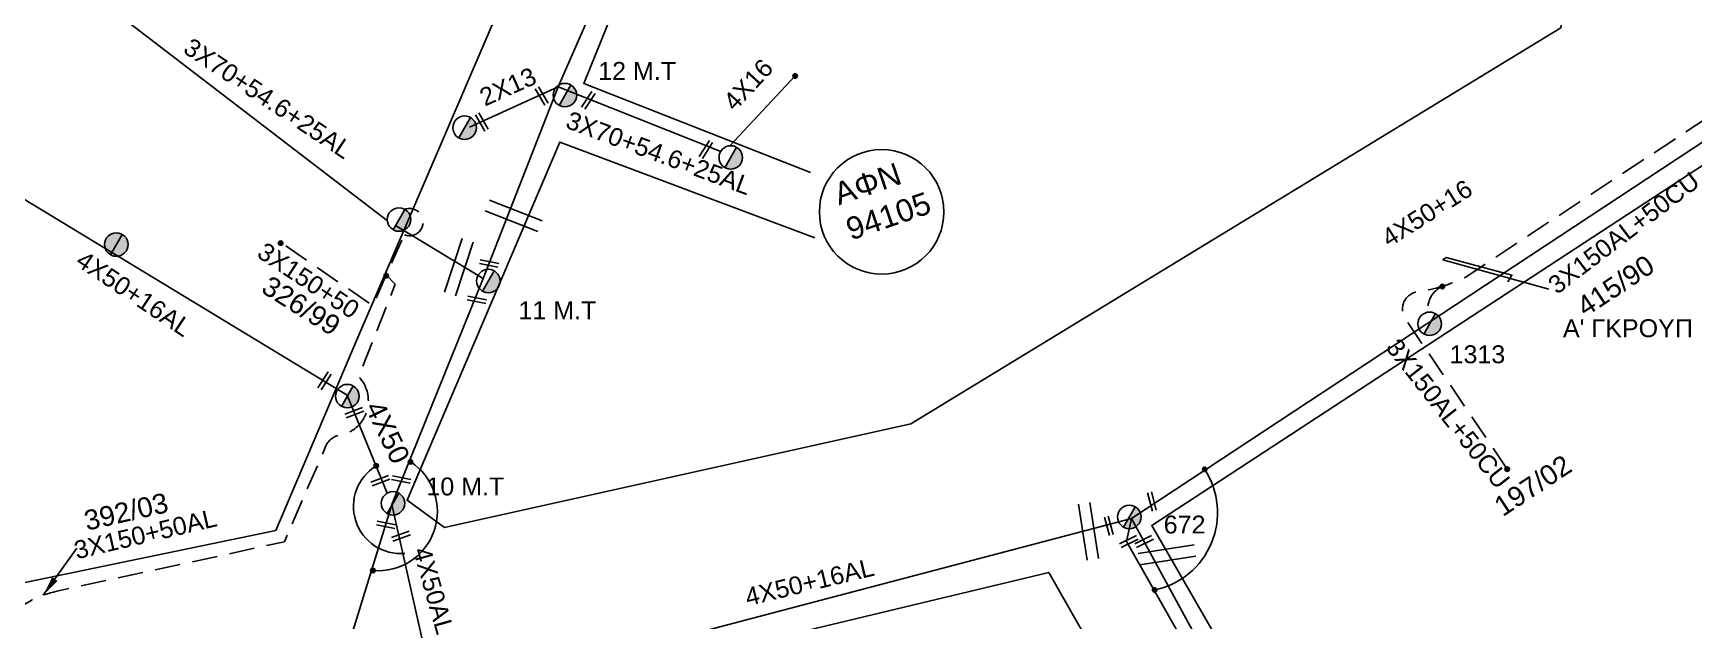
# Model space of a CAD drawing. Header units: millimetres. Extents: x 5010 to 7184, y -101 to 935.
# Drawn here: x 6650.5 to 6817.3, y 642.3 to 701.3 of the extents above; entities that cross this region are included whole.
import ezdxf
from ezdxf.enums import TextEntityAlignment as Align

# ---------------------------------------------------------------- set-up
doc = ezdxf.new("R2010")
doc.units = ezdxf.units.MM
doc.linetypes.add('DASHED', pattern=[19.05, 12.7, -6.35])
for name, color, linetype in [('Άγνωστα', 7, 'Continuous'), ('Γέφυρες Εναερίου Δικτύου', 7, 'Continuous'), ('Γυμνά εναέρια ΧΤ (1Φ)   2x16AL', 7, 'Continuous'), ('Γυμνά εναέρια ΧΤ (3Φ)   4x50AL', 7, 'Continuous'), ('Γυμνά εναέρια ΧΤ και ΦΟΠ (3Φ)   4x50+16AL', 7, 'Continuous'), ('Επιγραφές - Σχήματα', 7, 'Continuous'), ('Καλώδια ΧΤ   3x150+50AL', 7, 'DASHED'), ('Καλώδια ΧΤ   3x150AL+50CU', 7, 'DASHED'), ('Μηχανική τομή', 7, 'Continuous'), ('Στύλος Ξύλινος', 7, 'Continuous'), ('Στύλος Ξύλινος @ 1', 7, 'Continuous'), ('Στύλος ΦΜ', 7, 'Continuous'), ('Στύλος ΦΜ @ 1', 7, 'Continuous'), ('Συνδέσεις', 7, 'Continuous'), ('Συνεστραμμένα ΧΤ   3x70+54.6+25AL', 7, 'SYN_LINE'), ('Τομή', 7, 'Continuous'), ('Υπόβαθρο ΔΕΗ', 7, 'Continuous')]:
    doc.layers.add(name, color=color, linetype=linetype)
doc.styles.get("Standard").update_dxf_attribs({"font": 'arial.ttf'})
doc.linetypes.add('SYN_LINE', pattern='A,0.5,-0.0001,["/\\/\\/\\/",Standard,S=0.1,R=0,X=0,Y=-0.05],-0.25', length=0.7501)
doc.dimstyles.new('ISO-25', dxfattribs={"dimtxt": 2.5, "dimasz": 2.5, "dimexe": 1.25, "dimexo": 0.625, "dimtad": 1, "dimtxsty": 'Standard', "dimcen": 2.5, "dimaunit": 2, "dimazin": 0, "dimtfac": 1, "dimtmove": 0, "dimatfit": 3, "dimfxl": 1, "dimarcsym": 0})

# ---------------------------------------------------------------- blocks, each defined once
blk = doc.blocks.new('ΥΠΑΡΧΩΝ ΤΣΙΜΕΝΤΕΝΙΟΣ ΣΤΥΛΟΣ')
at = {"layer": 'Στύλος ΦΜ'}
blk.add_hatch(color=256, dxfattribs=at).paths.add_polyline_path([(-1.29, -2.28, 0.574793), (2.62, 0, 0.268822), (1.3, 2.27)])
blk.add_line((-1.29, -2.28), (1.3, 2.27), dxfattribs=at)
blk.add_circle((0, 0), 2.62, dxfattribs=at)
at = {"layer": 'Στύλος ΦΜ', "flags": 4}
for tag, p in [('ΑΡΙΘΜΟΣ', (-4.68, 8.05)), ('ΤΥΠΟΣ', (-4.91, 3.03))]:
    blk.add_attdef(tag, p, '', height=4, dxfattribs=at)
blk = doc.blocks.new('ΤΟΜΗ')
at = {"layer": 'Τομή', "ltscale": 40}
for p, q in [((-5.68, 0), (5.68, 0)), ((5.68, -2.33), (-5.68, -2.33))]:
    blk.add_line(p, q, dxfattribs=at)
blk = doc.blocks.new('ΥΠΑΡΧΩΝ ΞΥΛΙΝΟΣ ΣΤΥΛΟΣ')
at = {"layer": 'Στύλος Ξύλινος'}
h = blk.add_hatch(color=7, dxfattribs=at)
h.paths.add_polyline_path([(-2.62, 0, 0.270008), (-1.29, -2.28), (1.3, 2.27, 0.576266)])
h.paths.add_polyline_path([(-1.29, -2.28, 0.574793), (2.62, 0, 0.268822), (1.3, 2.27)])
at = {"layer": 'Στύλος Ξύλινος', "color": 7}
blk.add_line((-1.29, -2.28), (1.3, 2.27), dxfattribs=at)
blk.add_circle((0, 0), 2.62, dxfattribs=at)
at = {"layer": 'Στύλος Ξύλινος', "flags": 4}
for tag, p in [('ΑΡΙΘΜΟΣ', (-4.91, 8.6)), ('ΤΥΠΟΣ', (-4.85, 3.39))]:
    blk.add_attdef(tag, p, '', height=4, dxfattribs=at)
blk = doc.blocks.new('ΜΗΧΑΝΙΚΗ ΤΟΜΗ')
at = {"layer": 'Μηχανική τομή', "ltscale": 40}
for p, q in [((-1.89, 0.78), (1.89, 0.78)), ((1.89, 0), (-1.89, 0))]:
    blk.add_line(p, q, dxfattribs=at)
blk = doc.blocks.new('_ΣΥΝΔΕΣΗ')
at = {"layer": 'Συνδέσεις', "linetype": 'SYN_LINE', "ltscale": 40}
blk.add_hatch(color=256, dxfattribs=at).paths.add_polyline_path([(0.5, -0.01, 1), (-0.5, -0.01, 1)])
at = {"layer": 'Συνδέσεις'}
blk.add_circle((0, -0.01), 0.5, dxfattribs=at)

msp = doc.modelspace()

# ---------------------------------------------------------------- linework, layer by layer
at = {"layer": 'Άγνωστα'}
msp.add_circle((6735.71, 683.33), 6.25, dxfattribs=at)
at = {"layer": 'Γέφυρες Εναερίου Δικτύου', "color": 27, "flags": 128}
msp.add_lwpolyline([(6711.27, 714.27), (6703.24, 695.9), (6695.7, 676.63)], dxfattribs=at)
at = {"layer": 'Γέφυρες Εναερίου Δικτύου', "color": 173, "flags": 128}
msp.add_lwpolyline([(6676.53, 621.45), (6686.52, 653.95), (6695.7, 676.63)], dxfattribs=at)
at = {"layer": 'Γυμνά εναέρια ΧΤ (1Φ)   2x16AL', "color": 27, "flags": 128}
msp.add_lwpolyline([(6703.24, 695.9), (6694.33, 691.85)], dxfattribs=at)
at = {"layer": 'Γυμνά εναέρια ΧΤ (3Φ)   4x50AL', "color": 62, "flags": 128}
for points in [[(6682.03, 664.93), (6686.06, 655.09)], [(6686.52, 653.95), (6690.99, 634.17)]]:
    msp.add_lwpolyline(points, dxfattribs=at)
at = {"layer": 'Γυμνά εναέρια ΧΤ και ΦΟΠ (3Φ)   4x50+16AL', "color": 62, "flags": 128}
for points in [[(6634.13, 693.98), (6682.03, 664.93)], [(6690.99, 634.17), (6760.79, 652.56)]]:
    msp.add_lwpolyline(points, dxfattribs=at)
at = {"layer": 'Γυμνά εναέρια ΧΤ και ΦΟΠ (3Φ)   4x50+16AL', "color": 173, "flags": 128}
msp.add_lwpolyline([(6760.79, 652.56), (6824.53, 694.53)], dxfattribs=at)
at = {"layer": 'Επιγραφές - Σχήματα', "linetype": 'Continuous', "ltscale": 0.2}
msp.add_lwpolyline([(6802.69, 675.56), (6792.06, 678.52), (6792.38, 678.76), (6799, 676.98), (6798.59, 676.29)], dxfattribs=at)
for centre, radius, start, end in [((6687.43, 653.77), 4.75, 121.3897, 274.7849), ((6685.16, 653.25), 5.95, 264.9367, 56.8067), ((6761.51, 653.14), 7.93, 281.6053, 33.2781)]:
    msp.add_arc(centre, radius, start, end, dxfattribs=at)
at = {"layer": 'Καλώδια ΧΤ   3x150+50AL', "color": 30, "linetype": 'DASHED', "ltscale": 0.2, "flags": 128}
msp.add_lwpolyline([(6632.33, 628.21), (6635.61, 626.28), (6631.69, 641.78), (6625.07, 648.71), (6629.89, 655), (6645.31, 645.31, 0.829488), (6648.26, 642.93, -0.122972), (6652.89, 645.24), (6675.74, 650.21), (6679.92, 659.84, -0.290157), (6681.53, 660.93, 0.570341), (6683.2, 666.8), (6686.87, 676.07), (6685.96, 677.01), (6687.79, 681.03)], format="xyb", dxfattribs=at)
msp.add_lwpolyline([(6685.96, 677.01), (6684.63, 673.92), (6675.47, 680.18)], dxfattribs=at)
at = {"layer": 'Καλώδια ΧΤ   3x150+50AL', "color": 30, "linetype": 'DASHED', "ltscale": 0.2}
msp.add_arc((6688.3, 682.3), 1.37, 248.1885, 109.8971, dxfattribs=at)
at = {"layer": 'Καλώδια ΧΤ   3x150AL+50CU', "color": 173, "linetype": 'DASHED', "ltscale": 0.2, "flags": 128}
msp.add_lwpolyline([(6798.52, 657.51), (6788.31, 672.56, -0.558205), (6789.54, 675.32, 0.083571), (6794.35, 676.79), (6824.4, 696.6), (6824.84, 697.62, -0.310159), (6834.71, 697.68, 0.171124), (6839.5, 696.42), (6852.64, 695.65, -0.237871), (6857.96, 694.99, 0.02496), (6860.95, 693.2, 0.094654), (6863.64, 692.36), (6872.21, 690.68), (6869.78, 672.02)], format="xyb", dxfattribs=at)
at = {"layer": 'Καλώδια ΧΤ   3x150AL+50CU', "color": 173, "linetype": 'DASHED', "ltscale": 0.2}
msp.add_arc((6793, 673.61), 2.45, 113.8456, 188.1855, dxfattribs=at)
at = {"layer": 'Συνεστραμμένα ΧΤ   3x70+54.6+25AL', "color": 30, "linetype": 'SYN_LINE', "ltscale": 20, "flags": 128}
msp.add_lwpolyline([(6686.1, 682.43), (6659.2, 703.06), (6648.5, 707.05)], dxfattribs=at)
at = {"layer": 'Συνεστραμμένα ΧΤ   3x70+54.6+25AL', "color": 27, "linetype": 'SYN_LINE', "ltscale": 10, "flags": 128}
msp.add_lwpolyline([(6720.48, 689.97), (6727.03, 696.98)], dxfattribs=at)
at = {"layer": 'Συνεστραμμένα ΧΤ   3x70+54.6+25AL', "color": 27, "linetype": 'SYN_LINE', "ltscale": 20, "flags": 128}
msp.add_lwpolyline([(6703.24, 695.9), (6719.56, 689.4)], dxfattribs=at)
at = {"layer": 'Συνεστραμμένα ΧΤ   3x70+54.6+25AL', "color": 30, "linetype": 'SYN_LINE', "ltscale": 10, "flags": 128}
msp.add_lwpolyline([(6695.7, 676.63), (6686.9, 681.95)], dxfattribs=at)
at = {"layer": 'Συνεστραμμένα ΧΤ   3x70+54.6+25AL', "color": 173, "linetype": 'SYN_LINE', "ltscale": 20, "flags": 128}
msp.add_lwpolyline([(6786.6, 605.36), (6784.95, 606.05), (6777.73, 618.95), (6778.09, 620.79), (6776.65, 621.39), (6760.29, 650.25), (6760.79, 652.56)], dxfattribs=at)
at = {"layer": 'Συνεστραμμένα ΧΤ   3x70+54.6+25AL', "color": 6, "linetype": 'SYN_LINE', "ltscale": 15, "flags": 128}
msp.add_lwpolyline([(6760.79, 652.56), (6778.09, 620.79), (6786.65, 605.72)], dxfattribs=at)
at = {"layer": 'Υπόβαθρο ΔΕΗ', "flags": 128}
for points in [[(6588.36, 803.6), (6633.6, 768.35), (6662.2, 745.46), (6701.34, 713.12), (6682.8, 670.01), (6674.89, 651.35), (6649.23, 646.03), (6570.23, 702.17), (6543.17, 721.26), (6541.63, 730.52), (6558.88, 758.49), (6633.65, 708.05), (6638.63, 717.83), (6565.06, 767.8)], [(6588.36, 803.6), (6633.6, 768.35), (6662.2, 745.46), (6701.34, 713.12), (6682.8, 670.01), (6674.89, 651.35), (6649.23, 646.03), (6570.23, 702.17), (6543.17, 721.26), (6541.63, 730.52), (6558.88, 758.49), (6633.65, 708.05), (6638.63, 717.83), (6565.06, 767.8)], [(6680.7, 629.92), (6678.03, 622.51), (6699.7, 539.57), (6796.71, 558.1), (6799.67, 564.32), (6752.49, 647.14)], [(6680.7, 629.92), (6678.03, 622.51), (6699.7, 539.57), (6796.71, 558.1), (6799.67, 564.32), (6752.49, 647.14)]]:
    msp.add_lwpolyline(points, close=True, dxfattribs=at)
for points in [[(6746.49, 756.83), (6805.27, 710.77), (6803.91, 701.82), (6738.64, 662.05), (6691.81, 651.65), (6688.06, 654.38), (6703.41, 690.34), (6729, 680.71)], [(6746.49, 756.83), (6805.27, 710.77), (6803.91, 701.82), (6738.64, 662.05), (6691.81, 651.65), (6688.06, 654.38), (6703.41, 690.34), (6729, 680.71)], [(6728.57, 687.28), (6705.8, 696.23), (6712.28, 712.23), (6746.49, 756.83)], [(6728.57, 687.28), (6705.8, 696.23), (6712.28, 712.23), (6746.49, 756.83)], [(7037.42, 645.17), (6956.04, 666.74), (6897.35, 681.69), (6860.85, 690.93), (6825.4, 692.75), (6762.83, 651.85), (6808.17, 573.23), (6815.66, 561.04), (6925.37, 581.34), (6958.31, 586.87), (7002.61, 595.94), (7037.14, 601.99)], [(7037.42, 645.17), (6956.04, 666.74), (6897.35, 681.69), (6860.85, 690.93), (6825.4, 692.75), (6762.83, 651.85), (6808.17, 573.23), (6815.66, 561.04), (6925.37, 581.34), (6958.31, 586.87), (7002.61, 595.94), (7037.14, 601.99)]]:
    msp.add_lwpolyline(points, dxfattribs=at)

# ---------------------------------------------------------------- block references
at = {"layer": 'Μηχανική τομή'}
for p, xscale, yscale, zscale, rotation in [((6701.4, 694.87), 0.5000000000003377, 0.5000000000003377, 0.5000000000003377, 300.6923481326594), ((6706.42, 694.42), 0.5000000000003301, 0.5000000000003301, 0.5000000000003301, 57.30812533045598), ((6695.4, 692.26), 0.5000000000003377, 0.5000000000003377, 0.5000000000003377, 300.6923481326594), ((6718.23, 689.49), 0.5000000000003301, 0.5000000000003301, 0.5000000000003301, 57.30812533045598), ((6696.26, 677.96), 0.5000000000003019, 0.5000000000003019, 0.5000000000003019, 348.8584296430935), ((6695.03, 674.31), 0.5000000000003019, 0.5000000000003019, 0.5000000000003019, 348.8584296430935), ((6679.94, 666.25), 0.5000000000003301, 0.5000000000003301, 0.5000000000003301, 57.30812533045598), ((6682.83, 662.99), 0.5000000000003455, 0.5000000000003455, 0.5000000000003455, 19.91667185463837), ((6685.44, 656.16), 0.5000000000003455, 0.5000000000003455, 0.5000000000003455, 19.91667185463837), ((6687.44, 656.27), 0.5000000000003019, 0.5000000000003019, 0.5000000000003019, 348.8584296430935), ((6763.04, 654.3), 0.5000000000003978, 0.5000000000003978, 0.5000000000003978, 105.0150737377341), ((6685.92, 651.72), 0.5000000000003019, 0.5000000000003019, 0.5000000000003019, 348.8584296430935), ((6758.71, 651.86), 0.5000000000003978, 0.5000000000003978, 0.5000000000003978, 105.0150737377341), ((6687.51, 650.59), 0.5000000000003455, 0.5000000000003455, 0.5000000000003455, 19.91667185463837), ((6760.45, 650.41), 0.5000000000003513, 0.5000000000003513, 0.5000000000003513, 206.3305571873744), ((6761.97, 650.41), 0.5000000000003512, 0.5000000000003512, 0.5000000000003512, 206.3305571873744)]:
    msp.add_blockref('ΜΗΧΑΝΙΚΗ ΤΟΜΗ', p, dxfattribs=dict(at, xscale=xscale, yscale=yscale, zscale=zscale, rotation=rotation))
at = {"layer": 'Στύλος Ξύλινος @ 1', "ltscale": 40, "xscale": 0.4499999999998181, "yscale": 0.4499999999998181, "zscale": 0.4499999999998181}
msp.add_blockref('ΥΠΑΡΧΩΝ ΞΥΛΙΝΟΣ ΣΤΥΛΟΣ', (6658.87, 680.05), dxfattribs=at)
at = {"layer": 'Στύλος ΦΜ @ 1', "ltscale": 40}
ref = msp.add_blockref('ΥΠΑΡΧΩΝ ΤΣΙΜΕΝΤΕΝΙΟΣ ΣΤΥΛΟΣ', (6703.91, 695.05), dxfattribs=dict(at, xscale=0.4499999999998181, yscale=0.4499999999998181, zscale=0.4499999999998181))
ref.add_attrib('ΤΥΠΟΣ', '12 M.T', (6707.25, 696.58), dxfattribs={"layer": 'Στύλος ΦΜ', "height": 1.8, "flags": 4})
at = {"layer": 'Στύλος ΦΜ @ 1', "ltscale": 40, "xscale": 0.4499999999998181, "yscale": 0.4499999999998181, "zscale": 0.4499999999998181}
for p in [(6693.84, 691.78), (6693.84, 691.78), (6720.56, 688.79), (6720.56, 688.79), (6687.25, 682.56), (6687.25, 682.56), (6682.06, 664.83), (6682.06, 664.83)]:
    msp.add_blockref('ΥΠΑΡΧΩΝ ΤΣΙΜΕΝΤΕΝΙΟΣ ΣΤΥΛΟΣ', p, dxfattribs=at)
at = {"layer": 'Στύλος ΦΜ @ 1', "ltscale": 40}
ref = msp.add_blockref('ΥΠΑΡΧΩΝ ΤΣΙΜΕΝΤΕΝΙΟΣ ΣΤΥΛΟΣ', (6696.22, 676.39), dxfattribs=dict(at, xscale=0.4499999999998181, yscale=0.4499999999998181, zscale=0.4499999999998181))
ref.add_attrib('ΤΥΠΟΣ', '11 M.T', (6699.24, 672.55), dxfattribs={"layer": 'Στύλος ΦΜ', "height": 1.8, "flags": 4})
ref = msp.add_blockref('ΥΠΑΡΧΩΝ ΤΣΙΜΕΝΤΕΝΙΟΣ ΣΤΥΛΟΣ', (6696.22, 676.39), dxfattribs=dict(at, xscale=0.4499999999998181, yscale=0.4499999999998181, zscale=0.4499999999998181))
ref.add_attrib('ΤΥΠΟΣ', '11 M.T', (6699.24, 672.55), dxfattribs={"layer": 'Στύλος ΦΜ', "height": 1.8, "flags": 4})
ref = msp.add_blockref('ΥΠΑΡΧΩΝ ΤΣΙΜΕΝΤΕΝΙΟΣ ΣΤΥΛΟΣ', (6790.73, 672.09), dxfattribs=dict(at, xscale=0.4499999999998181, yscale=0.4499999999998181, zscale=0.4499999999998181))
ref.add_attrib('ΤΥΠΟΣ', '1313', (6792.73, 668.13), dxfattribs={"layer": 'Στύλος ΦΜ', "height": 1.8, "flags": 4})
ref = msp.add_blockref('ΥΠΑΡΧΩΝ ΤΣΙΜΕΝΤΕΝΙΟΣ ΣΤΥΛΟΣ', (6790.73, 672.09), dxfattribs=dict(at, xscale=0.4499999999998181, yscale=0.4499999999998181, zscale=0.4499999999998181))
ref.add_attrib('ΤΥΠΟΣ', '1313', (6792.73, 668.13), dxfattribs={"layer": 'Στύλος ΦΜ', "height": 1.8, "flags": 4})
ref = msp.add_blockref('ΥΠΑΡΧΩΝ ΤΣΙΜΕΝΤΕΝΙΟΣ ΣΤΥΛΟΣ', (6686.65, 654.07), dxfattribs=dict(at, xscale=0.4499999999998181, yscale=0.4499999999998181, zscale=0.4499999999998181))
ref.add_attrib('ΤΥΠΟΣ', '10 M.T', (6690, 654.86), dxfattribs={"layer": 'Στύλος ΦΜ', "height": 1.8, "flags": 4})
ref = msp.add_blockref('ΥΠΑΡΧΩΝ ΤΣΙΜΕΝΤΕΝΙΟΣ ΣΤΥΛΟΣ', (6686.65, 654.07), dxfattribs=dict(at, xscale=0.4499999999998181, yscale=0.4499999999998181, zscale=0.4499999999998181))
ref.add_attrib('ΤΥΠΟΣ', '10 M.T', (6690, 654.86), dxfattribs={"layer": 'Στύλος ΦΜ', "height": 1.8, "flags": 4})
ref = msp.add_blockref('ΥΠΑΡΧΩΝ ΤΣΙΜΕΝΤΕΝΙΟΣ ΣΤΥΛΟΣ', (6760.58, 652.7), dxfattribs=dict(at, xscale=0.4499999999998181, yscale=0.4499999999998181, zscale=0.4499999999998181))
ref.add_attrib('ΤΥΠΟΣ', '672', (6764.03, 651.04), dxfattribs={"layer": 'Στύλος ΦΜ', "height": 1.8, "flags": 4})
ref = msp.add_blockref('ΥΠΑΡΧΩΝ ΤΣΙΜΕΝΤΕΝΙΟΣ ΣΤΥΛΟΣ', (6760.58, 652.7), dxfattribs=dict(at, xscale=0.4499999999998181, yscale=0.4499999999998181, zscale=0.4499999999998181))
ref.add_attrib('ΤΥΠΟΣ', '672', (6764.03, 651.04), dxfattribs={"layer": 'Στύλος ΦΜ', "height": 1.8, "flags": 4})
at = {"layer": 'Συνδέσεις', "xscale": 0.4500000000000455, "yscale": 0.4500000000000455, "zscale": 0.4500000000000455}
for p in [(6727.03, 696.97), (6675.37, 680.2), (6685.97, 676.93), (6792.01, 675.84), (6684.96, 657.83), (6688.41, 658.23), (6768.15, 657.49), (6798.52, 657.5), (6684.63, 647.33), (6763.12, 645.37)]:
    msp.add_blockref('_ΣΥΝΔΕΣΗ', p, dxfattribs=at)
at = {"layer": 'Τομή'}
for p, xscale, yscale, zscale, rotation in [((6698.98, 683.48), 0.5000000000000405, 0.5000000000000405, 0.5000000000000405, 338.5688437641244), ((6698.98, 683.48), 0.5000000000000405, 0.5000000000000405, 0.5000000000000405, 338.5688437641244), ((6692.7, 677.96), 0.5000000000000138, 0.5000000000000138, 0.5000000000000138, 72.01648019601309), ((6692.7, 677.96), 0.5000000000000138, 0.5000000000000138, 0.5000000000000138, 72.01648019601309), ((6755.91, 651.17), 0.4999999999999909, 0.4999999999999909, 0.4999999999999909, 98.82784080476804), ((6755.91, 651.17), 0.4999999999999909, 0.4999999999999909, 0.4999999999999909, 98.82784080476804), ((6764.27, 649.47), 0.5000000000001207, 0.5000000000001207, 0.5000000000001207, 8.827840804778937)]:
    msp.add_blockref('ΤΟΜΗ', p, dxfattribs=dict(at, xscale=xscale, yscale=yscale, zscale=zscale, rotation=rotation))

# ---------------------------------------------------------------- texts
at = {"layer": 'Γυμνά εναέρια ΧΤ (1Φ)   2x16AL'}
for s, rotation, p in [('4X16', 47.0458, (6722.3, 696.11)), ('2X13', 23.9942, (6698.18, 695.91))]:
    msp.add_text(s, height=1.8, rotation=rotation, dxfattribs=at).set_placement(p, align=Align.MIDDLE)
at = {"layer": 'Γυμνά εναέρια ΧΤ (3Φ)   4x50AL'}
msp.add_text('4X50AL', height=1.8, rotation=285.7228, dxfattribs=at).set_placement((6690.73, 645.3), align=Align.MIDDLE)
at = {"layer": 'Γυμνά εναέρια ΧΤ (3Φ)   4x50AL', "linetype": 'DASHED', "ltscale": 0.2, "insert": (6685.61, 664.58), "char_height": 2, "width": 17.7581, "attachment_point": 1, "rotation": 295.5909}
msp.add_mtext('4Χ50', dxfattribs=at)
at = {"layer": 'Γυμνά εναέρια ΧΤ και ΦΟΠ (3Φ)   4x50+16AL'}
for s, rotation, p in [('4X50+16', 32.3363, (6790.46, 683.21)), ('4X50+16AL', 326.1681, (6660.65, 675.12)), ('4X50+16AL', 13.558, (6728.47, 646.17))]:
    msp.add_text(s, height=1.8, rotation=rotation, dxfattribs=at).set_placement(p, align=Align.MIDDLE)
at = {"layer": 'Επιγραφές - Σχήματα', "insert": (6730.68, 686.1), "char_height": 2.244, "width": 117.9872, "attachment_point": 1, "rotation": 18.9876}
msp.add_mtext('ΑΦΝ\\P94105', dxfattribs=at)
at = {"layer": 'Επιγραφές - Σχήματα', "linetype": 'DASHED', "ltscale": 0.2, "char_height": 2, "width": 17.7581, "attachment_point": 1}
for s, insert, rotation in [('415/90', (6805.28, 674.41), 33.4986), ('326/99', (6674.35, 677.03), 327.9417), ('197/02', (6796.97, 654.34), 33.4986), ('392/03', (6655.46, 653.26), 12.9279)]:
    msp.add_mtext(s, dxfattribs=dict(at, insert=insert, rotation=rotation))
at = {"layer": 'Επιγραφές - Σχήματα', "color": 1, "linetype": 'Continuous', "ltscale": 0.2, "insert": (6804.12, 672.55), "char_height": 1.8, "width": 15.2497, "attachment_point": 1}
msp.add_mtext("Α' ΓΚΡΟΥΠ", dxfattribs=at)
at = {"layer": 'Καλώδια ΧΤ   3x150+50AL', "ltscale": 0.2}
for s, rotation, p in [('3X150+50', 326.4769, (6678.17, 676.45)), ('3X150+50AL', 13.2642, (6661.79, 651))]:
    msp.add_text(s, height=1.8, rotation=rotation, dxfattribs=at).set_placement(p, align=Align.MIDDLE)
at = {"layer": 'Καλώδια ΧΤ   3x150AL+50CU', "ltscale": 0.2}
for rotation, p in [(37.3495, (6810.22, 681.23)), (308.1837, (6792.59, 663.08))]:
    msp.add_text('3X150AL+50CU', height=1.8, rotation=rotation, dxfattribs=at).set_placement(p, align=Align.MIDDLE)
at = {"layer": 'Συνεστραμμένα ΧΤ   3x70+54.6+25AL', "ltscale": 20}
for rotation, p in [(326.3351, (6674.1, 694.73)), (339.5683, (6713.34, 689.24))]:
    msp.add_text('3X70+54.6+25AL', height=1.8, rotation=rotation, dxfattribs=at).set_placement(p, align=Align.MIDDLE)

# ---------------------------------------------------------------- leaders
at = {"layer": 'Επιγραφές - Σχήματα', "ltscale": 40}
msp.add_leader([(6651.53, 644.84), (6654.9, 649.57)], dimstyle='ISO-25', override={"dimasz": 2, "dimtad": 0}, dxfattribs=at)

doc.saveas('drawing.dxf')
